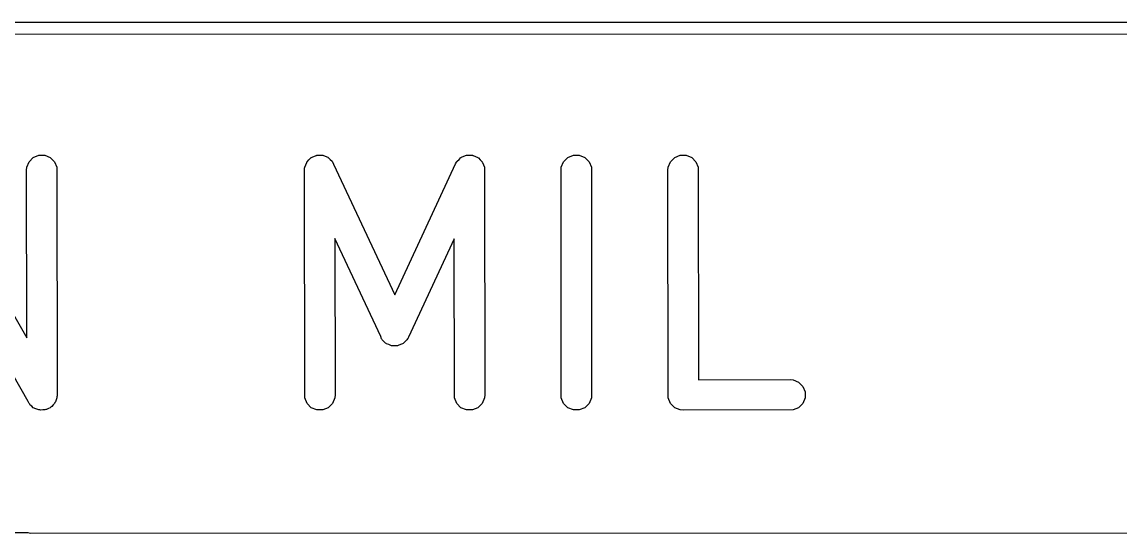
# Model space of a CAD drawing. Extents: x 139 to 262, y -120 to -93.
# Drawn here: x 240.77 to 251.7, y -99.58 to -94.5 of the extents above; entities that cross this region are included whole.
import ezdxf

# ---------------------------------------------------------------- set-up
doc = ezdxf.new("R2010")
doc.units = 0
doc.layers.add('BLACK', color=7, linetype='CONTINUOUS')

msp = doc.modelspace()

# ---------------------------------------------------------------- linework, layer by layer
at = {"layer": 'BLACK', "linetype": 'CONTINUOUS'}
for p, q in [((167.1458, -94.504434), (262.4201, -94.4996)), ((262.356655, -94.62177), (167.228849, -94.626597)), ((240.842228, -95.890835), (240.884275, -95.848788)), ((240.884275, -95.848788), (240.939212, -95.826032)), ((240.939212, -95.826032), (240.998676, -95.826032)), ((240.998676, -95.826032), (241.053613, -95.848788)), ((241.053613, -95.848788), (241.09566, -95.890835)), ((243.609619, -95.890835), (243.628315, -95.872138)), ((243.628315, -95.872138), (243.646183, -95.852628)), ((243.646183, -95.852628), (243.649263, -95.85119)), ((243.649263, -95.85119), (243.651666, -95.848788)), ((243.651666, -95.848788), (243.676099, -95.838667)), ((243.676099, -95.838667), (243.700068, -95.827482)), ((243.700068, -95.827482), (243.703462, -95.827332)), ((243.703462, -95.827332), (243.706603, -95.826032)), ((243.706603, -95.826032), (243.733059, -95.826032)), ((243.733059, -95.826032), (243.759474, -95.824871)), ((243.759474, -95.824871), (243.762667, -95.826032)), ((243.762667, -95.826032), (243.766067, -95.826032)), ((243.766067, -95.826032), (243.790505, -95.836155)), ((243.790505, -95.836155), (243.815358, -95.845192)), ((243.815358, -95.845192), (243.817864, -95.847487)), ((243.817864, -95.847487), (243.821004, -95.848788)), ((243.821004, -95.848788), (243.8397, -95.867484)), ((243.8397, -95.867484), (243.859211, -95.885352)), ((245.103592, -95.885352), (245.123102, -95.867484)), ((245.123102, -95.867484), (245.141799, -95.848788)), ((245.141799, -95.848788), (245.144938, -95.847487)), ((245.144938, -95.847487), (245.147445, -95.845192)), ((245.147445, -95.845192), (245.172297, -95.836155)), ((245.172297, -95.836155), (245.196736, -95.826032)), ((245.196736, -95.826032), (245.200136, -95.826032)), ((245.200136, -95.826032), (245.203329, -95.824871)), ((245.203329, -95.824871), (245.229744, -95.826032)), ((245.229744, -95.826032), (245.2562, -95.826032)), ((245.2562, -95.826032), (245.25934, -95.827332)), ((245.25934, -95.827332), (245.262735, -95.827482)), ((245.262735, -95.827482), (245.286703, -95.838667)), ((245.286703, -95.838667), (245.311137, -95.848788)), ((245.311137, -95.848788), (245.313539, -95.85119)), ((245.313539, -95.85119), (245.31662, -95.852628)), ((245.31662, -95.852628), (245.334482, -95.872133)), ((245.334482, -95.872133), (245.353184, -95.890835)), ((246.164133, -95.890835), (246.20618, -95.848788)), ((246.20618, -95.848788), (246.261117, -95.826032)), ((246.261117, -95.826032), (246.320581, -95.826032)), ((246.320581, -95.826032), (246.375518, -95.848788)), ((246.375518, -95.848788), (246.417565, -95.890835)), ((247.228514, -95.890835), (247.270561, -95.848788)), ((247.270561, -95.848788), (247.325498, -95.826032)), ((247.325498, -95.826032), (247.384962, -95.826032)), ((247.384962, -95.826032), (247.439899, -95.848788)), ((247.439899, -95.848788), (247.481946, -95.890835)), ((239.826027, -95.90924), (240.818698, -97.64189)), ((240.816544, -95.975504), (240.819472, -95.945772)), ((240.818698, -97.64189), (240.816544, -95.975504)), ((240.819472, -95.945772), (240.842228, -95.890835)), ((241.09566, -95.890835), (241.118416, -95.945772)), ((241.118416, -95.945772), (241.121344, -98.210704)), ((243.583935, -95.975504), (243.585859, -95.955957)), ((243.586863, -98.240436), (243.583935, -95.975504)), ((243.585702, -95.952365), (243.586403, -95.950435)), ((243.585859, -95.955957), (243.585702, -95.952365)), ((243.586403, -95.950435), (243.586863, -95.945772)), ((243.586863, -95.945772), (243.596986, -95.921333)), ((243.596986, -95.921333), (243.606023, -95.896481)), ((243.606023, -95.896481), (243.608318, -95.893974)), ((243.608318, -95.893974), (243.609619, -95.890835)), ((243.859211, -95.885352), (243.86066, -95.888444)), ((243.86066, -95.888444), (243.863051, -95.890835)), ((243.863051, -95.890835), (243.872716, -95.91417)), ((243.872716, -95.91417), (244.482407, -97.215097)), ((244.482407, -97.215097), (245.088366, -95.911057)), ((245.088366, -95.911057), (245.098374, -95.894159)), ((245.098374, -95.894159), (245.099752, -95.890835)), ((245.099752, -95.890835), (245.101204, -95.889382)), ((245.101204, -95.889382), (245.103592, -95.885352)), ((245.353184, -95.890835), (245.354485, -95.893975)), ((245.354485, -95.893975), (245.35678, -95.896482)), ((245.35678, -95.896482), (245.365815, -95.921329)), ((245.365815, -95.921329), (245.37594, -95.945772)), ((245.37594, -95.945772), (245.375944, -95.949184)), ((245.375944, -95.949184), (245.377101, -95.952365)), ((245.377101, -95.952365), (245.375981, -95.977837)), ((245.375981, -95.977837), (245.378868, -98.210704)), ((246.138449, -95.975504), (246.141377, -95.945772)), ((246.141377, -98.240436), (246.138449, -95.975504)), ((246.141377, -95.945772), (246.164133, -95.890835)), ((246.417565, -95.890835), (246.440321, -95.945772)), ((246.440321, -95.945772), (246.443249, -98.210704)), ((247.20283, -95.975504), (247.205758, -95.945772)), ((247.205758, -98.240436), (247.20283, -95.975504)), ((247.205758, -95.945772), (247.228514, -95.890835)), ((247.481946, -95.890835), (247.504702, -95.945772)), ((247.504702, -95.945772), (247.507436, -98.060745)), ((240.834603, -98.276967), (239.841932, -96.544317)), ((244.343403, -97.629958), (243.886724, -96.65552)), ((243.886724, -96.65552), (243.888735, -98.210704)), ((245.074948, -96.656393), (244.619504, -97.636523)), ((245.076996, -98.240436), (245.074948, -96.656393)), ((244.35109, -97.651098), (244.343403, -97.629958)), ((244.355637, -97.656063), (244.35109, -97.651098)), ((244.358526, -97.662227), (244.355637, -97.656063)), ((244.375605, -97.677867), (244.358526, -97.662227)), ((244.39125, -97.694951), (244.375605, -97.677867)), ((244.397387, -97.697815), (244.39125, -97.694951)), ((244.40238, -97.702387), (244.397387, -97.697815)), ((244.424142, -97.7103), (244.40238, -97.702387)), ((244.445135, -97.720097), (244.424142, -97.7103)), ((244.4519, -97.720394), (244.445135, -97.720097)), ((244.458263, -97.722708), (244.4519, -97.720394)), ((244.481402, -97.72169), (244.458263, -97.722708)), ((244.504541, -97.722708), (244.481402, -97.72169)), ((244.510903, -97.720394), (244.504541, -97.722708)), ((244.517669, -97.720097), (244.510903, -97.720394)), ((244.538659, -97.710301), (244.517669, -97.720097)), ((244.560425, -97.702387), (244.538659, -97.710301)), ((244.565418, -97.697814), (244.560425, -97.702387)), ((244.571554, -97.694951), (244.565418, -97.697814)), ((244.587196, -97.677869), (244.571554, -97.694951)), ((244.604278, -97.662227), (244.587196, -97.677869)), ((244.609325, -97.653706), (244.604278, -97.662227)), ((244.611714, -97.651098), (244.609325, -97.653706)), ((244.613055, -97.647409), (244.611714, -97.651098)), ((244.619504, -97.636523), (244.613055, -97.647409)), ((247.507436, -98.060745), (248.419611, -98.058304)), ((248.419611, -98.058304), (248.449343, -98.061232)), ((248.449343, -98.061232), (248.50428, -98.083988)), ((248.50428, -98.083988), (248.546327, -98.126035)), ((248.546327, -98.126035), (248.569083, -98.180972)), ((240.842228, -98.295373), (240.834603, -98.276967)), ((241.105326, -98.278717), (241.099377, -98.286397)), ((241.110659, -98.259162), (241.105326, -98.278717)), ((241.118416, -98.240436), (241.110659, -98.259162)), ((241.119913, -98.22523), (241.118416, -98.240436)), ((241.120972, -98.221349), (241.119913, -98.22523)), ((241.121344, -98.210704), (241.12059, -98.218351)), ((241.12059, -98.218351), (241.120972, -98.221349)), ((243.609619, -98.295373), (243.586863, -98.240436)), ((243.885807, -98.240436), (243.863051, -98.295373)), ((243.888735, -98.210704), (243.885807, -98.240436)), ((245.099752, -98.295373), (245.076996, -98.240436)), ((245.37594, -98.240436), (245.353184, -98.295373)), ((245.378868, -98.210704), (245.37594, -98.240436)), ((246.164133, -98.295373), (246.141377, -98.240436)), ((246.440321, -98.240436), (246.417565, -98.295373)), ((246.443249, -98.210704), (246.440321, -98.240436)), ((247.228514, -98.295373), (247.205758, -98.240436)), ((248.569083, -98.240436), (248.546327, -98.295373)), ((248.569083, -98.180972), (248.569083, -98.240436)), ((240.849067, -98.302212), (240.842228, -98.295373)), ((240.853917, -98.310677), (240.849067, -98.302212)), ((240.869942, -98.323087), (240.853917, -98.310677)), ((240.884275, -98.33742), (240.869942, -98.323087)), ((240.89325, -98.341137), (240.884275, -98.33742)), ((240.900931, -98.347086), (240.89325, -98.341137)), ((240.920485, -98.352419), (240.900931, -98.347086)), ((240.939212, -98.360176), (240.920485, -98.352419)), ((240.948927, -98.360176), (240.939212, -98.360176)), ((240.958299, -98.362732), (240.948927, -98.360176)), ((240.978405, -98.360176), (240.958299, -98.362732)), ((240.998676, -98.360176), (240.978405, -98.360176)), ((241.007651, -98.356457), (240.998676, -98.360176)), ((241.017288, -98.355233), (241.007651, -98.356457)), ((241.034886, -98.345177), (241.017288, -98.355233)), ((241.053613, -98.33742), (241.034886, -98.345177)), ((241.060482, -98.33055), (241.053613, -98.33742)), ((241.068917, -98.325731), (241.060482, -98.33055)), ((241.081327, -98.309705), (241.068917, -98.325731)), ((241.09566, -98.295373), (241.081327, -98.309705)), ((241.099377, -98.286397), (241.09566, -98.295373)), ((243.651666, -98.33742), (243.609619, -98.295373)), ((243.706603, -98.360176), (243.651666, -98.33742)), ((243.766067, -98.360176), (243.706603, -98.360176)), ((243.821004, -98.33742), (243.766067, -98.360176)), ((243.863051, -98.295373), (243.821004, -98.33742)), ((245.141799, -98.33742), (245.099752, -98.295373)), ((245.196736, -98.360176), (245.141799, -98.33742)), ((245.2562, -98.360176), (245.196736, -98.360176)), ((245.311137, -98.33742), (245.2562, -98.360176)), ((245.353184, -98.295373), (245.311137, -98.33742)), ((246.20618, -98.33742), (246.164133, -98.295373)), ((246.261117, -98.360176), (246.20618, -98.33742)), ((246.320581, -98.360176), (246.261117, -98.360176)), ((246.375518, -98.33742), (246.320581, -98.360176)), ((246.417565, -98.295373), (246.375518, -98.33742)), ((247.270561, -98.33742), (247.228514, -98.295373)), ((247.325498, -98.360176), (247.270561, -98.33742)), ((247.35523, -98.363104), (247.325498, -98.360176)), ((248.449343, -98.360176), (247.35523, -98.363104)), ((248.50428, -98.33742), (248.449343, -98.360176)), ((248.546327, -98.295373), (248.50428, -98.33742)), ((218.629346, -99.584423), (240.8301, -99.5796)), ((240.8301, -99.5796), (240.854345, -99.584423)), ((240.854345, -99.584423), (262.36135, -99.579613))]:
    msp.add_line(p, q, dxfattribs=at)

doc.saveas('drawing.dxf')
